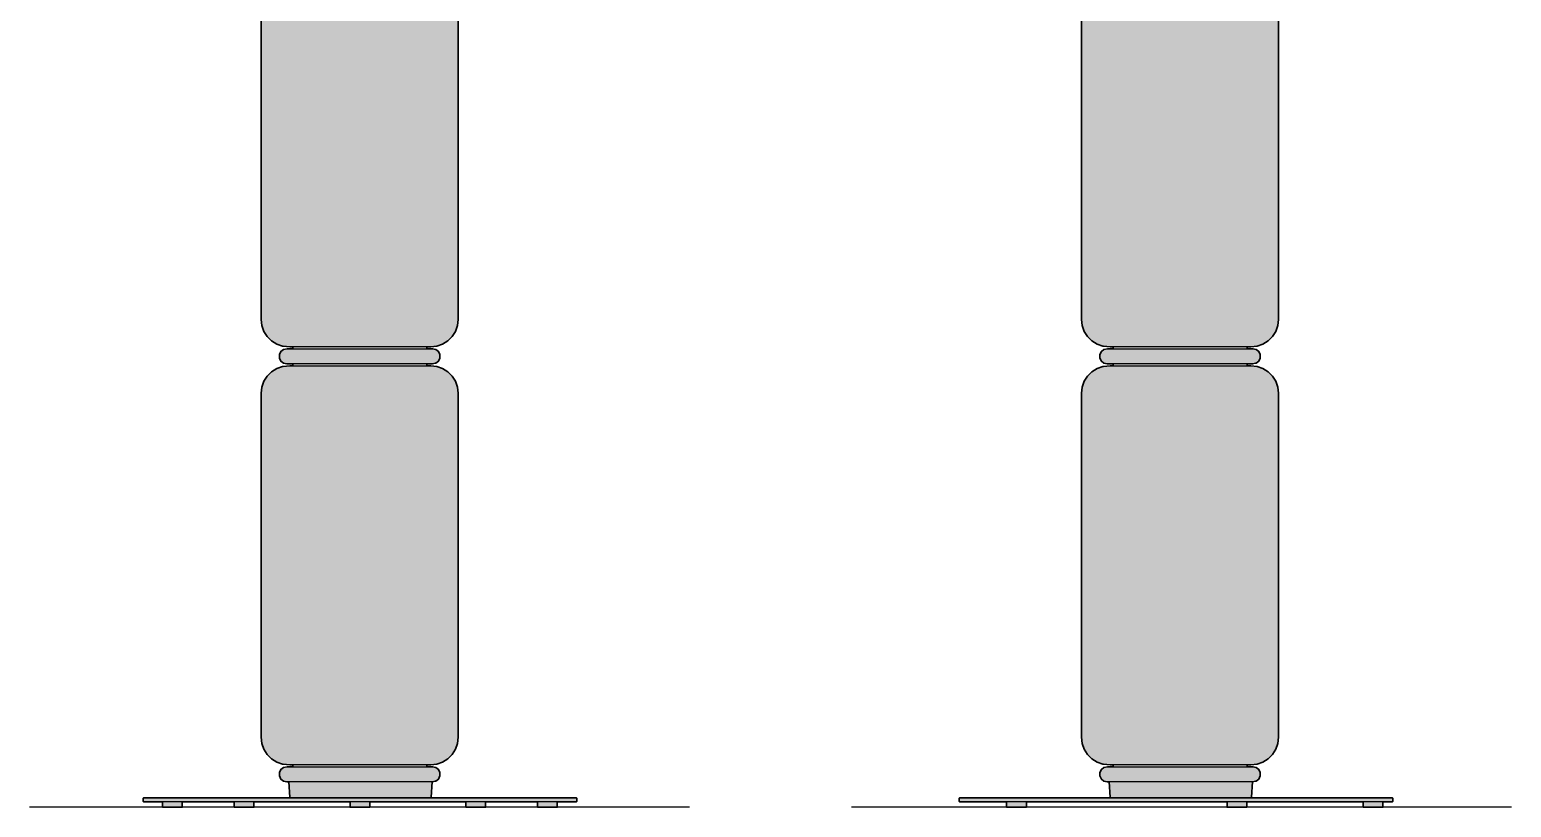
# Model space of a CAD drawing. Header units: millimetres. Extents: x -5 to 1874, y -49 to 2913.
# Drawn here: x -5 to 1874, y 942 to 1928 of the extents above; entities that cross this region are included whole.
import ezdxf

# ---------------------------------------------------------------- set-up
doc = ezdxf.new("R2010")
doc.units = ezdxf.units.MM
doc.layers.add('Blocks', color=7, linetype='Continuous')
doc.layers.add('Blocks$Fill', color=7, linetype='Continuous', true_color=0xffffff)
for name, color, linetype, lineweight, true_color in [('Blocks$Inner', 7, 'Continuous', 25, 0x007f00), ('Blocks$Outline', 7, 'Continuous', 35, 0xff3f3f), ('Groud', 7, 'Continuous', 25, 0x243775)]:
    doc.layers.add(name, color=color, linetype=linetype, lineweight=lineweight, true_color=true_color)

# ---------------------------------------------------------------- blocks, each defined once
blk = doc.blocks.new('Noctambule Floor 3 High Cylinder Cone Floor Lamp Side')
at = {"layer": 'Blocks$Fill'}
blk.add_hatch(color=256, dxfattribs=at).paths.add_polyline_path([(331.8, 1643.2), (328, 1643.2), (321, 1644.1), (319.9, 1644.1), (312.3, 1646.8), (305.6, 1651.2), (300, 1657), (295.9, 1663.9), (293.5, 1671.5), (235.2, 1971.2), (235.6, 1971.2), (600.2, 1971.2), (541.9, 1671.5), (539.5, 1663.9), (535.4, 1657), (529.9, 1651.2), (523.1, 1646.8), (515, 1644.1), (507.1, 1643.2), (505.7, 1643.2), (503.4, 1643.2), (502.7, 1642.9), (502, 1642.2), (501.7, 1641.2), (508.4, 1641.2), (513, 1640.3), (513, 1640.3), (516.3, 1637.6), (518.2, 1633.7), (518.2, 1629.4), (516.3, 1625.5), (513, 1622.9), (508.5, 1621.9), (507.8, 1621.9), (501.5, 1621.9), (501.5, 1619.7), (501.3, 1619.7), (501.3, 1619.7), (501.3, 1619.7), (502.4, 1619.4), (506.5, 1619.4), (514.3, 1618.5), (521.7, 1615.9), (528.4, 1611.8), (533.9, 1606.2), (538.1, 1599.6), (540.7, 1592.2), (541.5, 1584.4), (541.5, 1148.4), (540.7, 1140.6), (538.1, 1133.2), (533.9, 1126.6), (528.4, 1121), (521.7, 1116.9), (514.3, 1114.3), (513.6, 1114.3), (504.6, 1113.4), (502.4, 1113.4), (501.5, 1113.2), (501.5, 1111.2), (508.4, 1111.2), (513, 1110.3), (516.3, 1107.6), (518.2, 1103.7), (518.2, 1099.4), (516.3, 1095.5), (513, 1092.9), (508.5, 1091.9), (507.8, 1091.9), (501.5, 1091.9), (501.5, 1089.7), (501.3, 1089.7), (501.3, 1089.7), (502.4, 1089.4), (506.5, 1089.4), (514.3, 1088.5), (521.7, 1085.9), (528.4, 1081.8), (533.9, 1076.2), (538.1, 1069.6), (540.7, 1062.2), (541.5, 1054.4), (541.5, 618.4), (540.7, 610.6), (538.1, 603.2), (533.9, 596.6), (528.4, 591), (521.7, 586.9), (514.3, 584.3), (506.5, 583.4), (504.6, 583.4), (502.4, 583.4), (501.5, 583.2), (501.5, 581.2), (508.6, 581.2), (508.9, 581.2), (513.1, 580.3), (516.4, 577.6), (518.3, 573.7), (518.3, 569.4), (516.4, 565.5), (513.1, 562.9), (512.4, 562.9), (508.5, 561.9), (507.3, 561.9), (501.5, 561.9), (501.5, 559.9), (502.4, 559.7), (506.5, 559.7), (514.3, 558.8), (521.7, 556.2), (528.4, 552.1), (533.9, 546.5), (538.1, 539.9), (540.7, 532.5), (541.5, 524.7), (541.5, 88.7), (540.7, 80.9), (538.1, 73.5), (533.9, 66.9), (528.4, 61.3), (521.7, 57.2), (514.3, 54.6), (506.5, 53.7), (504.6, 53.7), (502.4, 53.7), (501.5, 53.5), (501.5, 51.5), (508.6, 51.5), (508.9, 51.5), (513.1, 50.6), (516.4, 47.9), (518.3, 44), (518.3, 39.7), (516.4, 35.8), (513.1, 33.2), (512.4, 33.2), (508.6, 32.2), (507.1, 12.9), (506.8, 12.3), (506.1, 12), (685.8, 12), (686.3, 11.5), (686.3, 7.5), (685.8, 7), (685.5, 7), (673.8, 7), (673.8, 0), (673.5, 0), (648.8, 0), (648.8, 7), (501.1, 7), (501.1, 0), (500.8, 0), (476.1, 0), (476.1, 7), (221.6, 7), (221.6, 0), (221.2, 0), (196.6, 0), (196.6, 7), (137, 7), (136.8, 7), (136.3, 7.5), (136.3, 11.5), (136.8, 12), (137.1, 12), (329.1, 12), (328.4, 12.3), (328.1, 12.9), (326.6, 32.2), (324.3, 32.2), (320, 33.2), (316.7, 35.8), (314.8, 39.7), (314.8, 44), (316.7, 47.9), (320, 50.6), (324.7, 51.5), (326.1, 51.5), (331.5, 51.5), (331.5, 53.5), (330.6, 53.7), (328.1, 53.7), (319.6, 54.6), (318.7, 54.6), (311.4, 57.2), (304.7, 61.3), (299.2, 66.9), (295, 73.5), (292.4, 80.9), (291.6, 88.7), (291.6, 524.7), (292.4, 532.5), (295, 539.9), (299.2, 546.5), (304.7, 552.1), (311.4, 556.2), (318.7, 558.8), (319.6, 558.8), (328, 559.7), (330.1, 559.7), (330.6, 559.7), (331.5, 559.9), (331.5, 561.9), (324.3, 561.9), (320, 562.9), (316.7, 565.5), (314.8, 569.4), (314.8, 573.7), (316.7, 577.6), (320, 580.3), (324.7, 581.2), (326.1, 581.2), (331.5, 581.2), (331.5, 583.2), (330.6, 583.4), (328.1, 583.4), (319.6, 584.3), (318.7, 584.3), (311.4, 586.9), (304.7, 591), (299.2, 596.6), (295, 603.2), (292.4, 610.6), (291.6, 618.4), (291.6, 1054.4), (292.4, 1062.2), (295, 1069.6), (299.2, 1076.2), (304.7, 1081.8), (311.4, 1085.9), (318.7, 1088.5), (319.6, 1088.5), (328, 1089.4), (330.1, 1089.4), (330.9, 1089.4), (331.8, 1089.7), (331.8, 1089.7), (331.7, 1089.7), (331.5, 1089.7), (331.5, 1091.9), (324.6, 1091.9), (320.1, 1092.9), (316.8, 1095.5), (314.9, 1099.4), (314.9, 1103.7), (316.8, 1107.6), (320.1, 1110.3), (324.2, 1111.2), (324.5, 1111.2), (331.5, 1111.2), (331.5, 1113.2), (330.6, 1113.4), (328.1, 1113.4), (321, 1114.1), (319.6, 1114.3), (318.7, 1114.3), (311.4, 1116.9), (304.7, 1121), (299.2, 1126.6), (295, 1133.2), (292.4, 1140.6), (291.6, 1148.4), (291.6, 1584.4), (292.4, 1592.2), (295, 1599.6), (299.2, 1606.2), (304.7, 1611.8), (311.4, 1615.9), (318.7, 1618.5), (319.6, 1618.5), (328, 1619.4), (330.1, 1619.4), (330.9, 1619.4), (331.8, 1619.7), (331.8, 1619.7), (331.7, 1619.7), (331.5, 1619.7), (331.5, 1621.9), (324.6, 1621.9), (320.1, 1622.9), (316.8, 1625.5), (314.9, 1629.4), (314.9, 1633.7), (316.8, 1637.6), (320.1, 1640.3), (324.2, 1641.2), (324.5, 1641.2), (333.8, 1641.2), (333.5, 1642.2), (332.8, 1642.9)], flags=0)
at = {"layer": 'Blocks$Inner'}
blk.add_line((328.1, 12.9), (326.6, 32.2), dxfattribs=at)
for points in [[(541.5, 1054.4), (541.5, 618.4), (540.7, 610.6), (538.1, 603.2), (533.9, 596.6), (528.4, 591), (521.7, 586.9), (514.3, 584.3), (506.5, 583.4), (504.6, 583.4), (502.4, 583.4), (499.4, 583.4), (495.5, 583.4), (490.9, 583.4), (485.6, 583.4), (479.6, 583.4), (473, 583.4), (465.9, 583.4), (458.2, 583.4), (450.2, 583.4), (441.9, 583.4), (433.3, 583.4), (424.5, 583.4), (415.7, 583.4), (406.9, 583.4), (398.2, 583.4), (389.6, 583.4), (381.3, 583.4), (373.4, 583.4), (365.9, 583.4), (358.8, 583.4), (352.3, 583.4), (346.4, 583.4), (341.3, 583.4), (336.8, 583.4), (333.1, 583.4), (330.2, 583.4), (328.1, 583.4), (319.6, 584.3), (318.7, 584.3), (311.4, 586.9), (304.7, 591), (299.2, 596.6), (295, 603.2), (292.4, 610.6), (291.6, 618.4), (291.6, 1054.4)], [(331.5, 581.2), (331.5, 583.2), (330.6, 583.4), (330.6, 583.4)], [(501.5, 581.2), (501.5, 583.2), (502.4, 583.4)], [(331.5, 561.9), (331.5, 559.9), (330.6, 559.7), (330.6, 559.7)], [(501.5, 561.9), (501.5, 559.9), (502.4, 559.7)], [(331.5, 51.5), (331.5, 53.5), (330.6, 53.7), (330.6, 53.7)], [(502.4, 53.7), (501.5, 53.5), (501.5, 51.5)], [(506.8, 12.3), (507.1, 12.9), (508.6, 32.2)], [(221.6, 7), (221.6, 0), (221.2, 0), (220.2, 0), (219.2, 0), (216.4, 0), (212.9, 0), (210, 0), (207.1, 0), (205.2, 0), (201.7, 0), (198.9, 0), (197.5, 0), (196.7, 0), (196.6, 0), (196.6, 7)], [(506, 12), (506.1, 12), (506.8, 12.3), (506, 12), (505.6, 12), (504.5, 12), (502.7, 12), (500.4, 12), (497.9, 12), (495.4, 12), (493, 12), (490.7, 12), (488.6, 12), (484.5, 12), (477.8, 12), (470.3, 12), (463, 12), (456.4, 12), (450.3, 12), (444.9, 12), (440.1, 12), (435.8, 12), (432, 12), (425.3, 12), (420.2, 12), (412.5, 12), (404.9, 12), (396.3, 12), (389, 12), (382.9, 12), (377.6, 12), (373.2, 12), (369.5, 12), (366.3, 12), (360.9, 12), (357.1, 12), (351.7, 12), (346.8, 12), (339.9, 12), (336.1, 12), (333.4, 12), (331.6, 12), (330.4, 12), (329.7, 12), (329.2, 12), (329.1, 12), (328.4, 12.3), (328.1, 12.9)], [(501.1, 7), (501.1, 0), (500.8, 0), (499.7, 0), (498.7, 0), (495.9, 0), (492.5, 0), (489.6, 0), (486.6, 0), (484.7, 0), (481.3, 0), (478.5, 0), (477.1, 0), (476.3, 0), (476.1, 0), (476.1, 7)], [(673.8, 7), (673.8, 0), (673.5, 0), (672.4, 0), (671.4, 0), (668.7, 0), (665.2, 0), (662.3, 0), (659.4, 0), (657.4, 0), (654, 0), (651.2, 0), (649.8, 0), (649, 0), (648.8, 0), (648.8, 7)]]:
    blk.add_lwpolyline(points, dxfattribs=at)
for points in [[(508.6, 581.2), (508.9, 581.2), (513.1, 580.3), (516.4, 577.6), (518.3, 573.7), (518.3, 569.4), (516.4, 565.5), (513.1, 562.9), (512.4, 562.9), (508.5, 561.9), (507.3, 561.9), (505.2, 561.9), (502.2, 561.9), (498.4, 561.9), (493.8, 561.9), (488.5, 561.9), (482.4, 561.9), (475.8, 561.9), (468.5, 561.9), (460.8, 561.9), (448.8, 561.9), (441.9, 561.9), (434.3, 561.9), (426.1, 561.9), (417.5, 561.9), (408.6, 561.9), (399.3, 561.9), (392.4, 561.9), (385.4, 561.9), (380.8, 561.9), (371.8, 561.9), (363.1, 561.9), (357, 561.9), (351.2, 561.9), (347.6, 561.9), (341.1, 561.9), (335.5, 561.9), (331, 561.9), (327.6, 561.9), (325.8, 561.9), (324.7, 561.9), (324.3, 561.9), (320, 562.9), (316.7, 565.5), (314.8, 569.4), (314.8, 573.7), (316.7, 577.6), (320, 580.3), (324.7, 581.2), (326.1, 581.2), (328.4, 581.2), (331.5, 581.2), (335.5, 581.2), (340.2, 581.2), (345.7, 581.2), (351.8, 581.2), (358.6, 581.2), (365.9, 581.2), (373.7, 581.2), (382, 581.2), (390.5, 581.2), (399.3, 581.2), (408.3, 581.2), (417.4, 581.2), (426.4, 581.2), (435.4, 581.2), (444.2, 581.2), (452.7, 581.2), (460.8, 581.2), (468.6, 581.2), (474.9, 581.2), (480.1, 581.2), (484.3, 581.2), (487.8, 581.2), (490.6, 581.2), (492.9, 581.2), (494.9, 581.2), (498, 581.2), (501.9, 581.2), (505.1, 581.2), (506.9, 581.2), (508, 581.2)], [(514.3, 54.6), (506.5, 53.7), (504.6, 53.7), (502.4, 53.7), (499.4, 53.7), (495.5, 53.7), (490.9, 53.7), (485.6, 53.7), (479.6, 53.7), (473, 53.7), (465.9, 53.7), (458.2, 53.7), (450.2, 53.7), (441.9, 53.7), (433.3, 53.7), (424.5, 53.7), (415.7, 53.7), (406.9, 53.7), (398.2, 53.7), (389.6, 53.7), (381.3, 53.7), (373.4, 53.7), (365.9, 53.7), (358.8, 53.7), (352.3, 53.7), (346.4, 53.7), (341.3, 53.7), (336.8, 53.7), (333.1, 53.7), (330.2, 53.7), (328.1, 53.7), (319.6, 54.6), (318.7, 54.6), (311.4, 57.2), (304.7, 61.3), (299.2, 66.9), (295, 73.5), (292.4, 80.9), (291.6, 88.7), (291.6, 524.7), (292.4, 532.5), (295, 539.9), (299.2, 546.5), (304.7, 552.1), (311.4, 556.2), (318.7, 558.8), (319.6, 558.8), (328, 559.7), (330.1, 559.7), (332.4, 559.7), (334.9, 559.7), (337.4, 559.7), (339.9, 559.7), (342.2, 559.7), (344.4, 559.7), (348.5, 559.7), (351.8, 559.7), (357.2, 559.7), (363, 559.7), (370.3, 559.7), (377.1, 559.7), (383.2, 559.7), (388.8, 559.7), (393.7, 559.7), (398, 559.7), (401.9, 559.7), (405.3, 559.7), (411.3, 559.7), (420.4, 559.7), (429.5, 559.7), (438.2, 559.7), (445.6, 559.7), (451.8, 559.7), (457.1, 559.7), (461.6, 559.7), (465.5, 559.7), (468.7, 559.7), (471.5, 559.7), (476.1, 559.7), (482.6, 559.7), (488.5, 559.7), (496.8, 559.7), (499.4, 559.7), (502.1, 559.7), (503.9, 559.7), (505.1, 559.7), (506.5, 559.7), (506.5, 559.7), (514.3, 558.8), (521.7, 556.2), (528.4, 552.1), (533.9, 546.5), (538.1, 539.9), (540.7, 532.5), (541.5, 524.7), (541.5, 88.7), (540.7, 80.9), (538.1, 73.5), (533.9, 66.9), (528.4, 61.3), (521.7, 57.2)], [(508.6, 51.5), (508.9, 51.5), (513.1, 50.6), (516.4, 47.9), (518.3, 44), (518.3, 39.7), (516.4, 35.8), (513.1, 33.2), (512.4, 33.2), (508.5, 32.2), (507.3, 32.2), (505.2, 32.2), (502.2, 32.2), (498.4, 32.2), (493.8, 32.2), (488.5, 32.2), (482.4, 32.2), (475.8, 32.2), (468.5, 32.2), (460.8, 32.2), (448.8, 32.2), (441.9, 32.2), (434.3, 32.2), (426.1, 32.2), (417.5, 32.2), (408.6, 32.2), (399.3, 32.2), (392.4, 32.2), (385.4, 32.2), (380.8, 32.2), (371.8, 32.2), (363.1, 32.2), (357, 32.2), (351.2, 32.2), (347.6, 32.2), (341.1, 32.2), (335.5, 32.2), (331, 32.2), (327.6, 32.2), (325.8, 32.2), (324.7, 32.2), (324.3, 32.2), (320, 33.2), (316.7, 35.8), (314.8, 39.7), (314.8, 44), (316.7, 47.9), (320, 50.6), (324.7, 51.5), (326.1, 51.5), (328.4, 51.5), (331.5, 51.5), (335.5, 51.5), (340.2, 51.5), (345.7, 51.5), (351.8, 51.5), (358.6, 51.5), (365.9, 51.5), (373.7, 51.5), (382, 51.5), (390.5, 51.5), (399.3, 51.5), (408.3, 51.5), (417.4, 51.5), (426.4, 51.5), (435.4, 51.5), (444.2, 51.5), (452.7, 51.5), (460.8, 51.5), (468.6, 51.5), (474.9, 51.5), (480.1, 51.5), (484.3, 51.5), (487.8, 51.5), (490.6, 51.5), (492.9, 51.5), (494.9, 51.5), (498, 51.5), (501.9, 51.5), (505.1, 51.5), (506.9, 51.5), (508, 51.5)], [(136.8, 7), (136.3, 7.5), (136.3, 11.5), (136.8, 12), (137.1, 12), (137.7, 12), (138.4, 12), (139.3, 12), (141.2, 12), (143, 12), (146.3, 12), (150.3, 12), (158.1, 12), (166.3, 12), (174.5, 12), (182.4, 12), (189.8, 12), (196.8, 12), (203.2, 12), (209, 12), (214.2, 12), (218.9, 12), (227.5, 12), (241, 12), (255.3, 12), (272.9, 12), (288.8, 12), (303.2, 12), (316.1, 12), (327.6, 12), (337.7, 12), (346.7, 12), (354.6, 12), (361.6, 12), (373.9, 12), (383.2, 12), (397.2, 12), (411.3, 12), (426.9, 12), (440.4, 12), (452.2, 12), (462.4, 12), (471.3, 12), (479, 12), (485.8, 12), (497.4, 12), (506, 12), (518.8, 12), (531.3, 12), (551.1, 12), (567.6, 12), (581.3, 12), (592.8, 12), (602.3, 12), (610.4, 12), (617.1, 12), (622.8, 12), (627.6, 12), (631.7, 12), (638.5, 12), (647.9, 12), (656.4, 12), (662.2, 12), (667.4, 12), (674.9, 12), (679.9, 12), (683, 12), (684.8, 12), (685.6, 12), (685.8, 12), (686.3, 11.5), (686.3, 7.5), (685.8, 7), (685.5, 7), (685, 7), (684.2, 7), (683.4, 7), (681.4, 7), (679.6, 7), (676.3, 7), (672.3, 7), (664.5, 7), (656.3, 7), (648.1, 7), (640.2, 7), (632.8, 7), (625.8, 7), (619.5, 7), (613.7, 7), (608.4, 7), (603.7, 7), (595.1, 7), (581.6, 7), (567.3, 7), (549.8, 7), (533.8, 7), (519.4, 7), (506.5, 7), (495.1, 7), (484.9, 7), (475.9, 7), (468, 7), (461, 7), (448.7, 7), (439.4, 7), (425.4, 7), (411.3, 7), (395.8, 7), (382.2, 7), (370.4, 7), (360.2, 7), (351.3, 7), (343.6, 7), (336.9, 7), (325.2, 7), (316.6, 7), (303.8, 7), (291.3, 7), (271.5, 7), (255, 7), (241.3, 7), (229.9, 7), (220.3, 7), (212.2, 7), (205.5, 7), (199.8, 7), (195, 7), (190.9, 7), (184.1, 7), (174.7, 7), (166.2, 7), (160.4, 7), (155.2, 7), (147.7, 7), (142.7, 7), (139.6, 7), (137.8, 7), (137, 7)]]:
    blk.add_lwpolyline(points, close=True, dxfattribs=at)
at = {"layer": 'Blocks$Outline'}
for points in [[(330.6, 583.4), (330.2, 583.4), (328.1, 583.4), (319.6, 584.3), (318.7, 584.3), (311.4, 586.9), (304.7, 591), (299.2, 596.6), (295, 603.2), (292.4, 610.6), (291.6, 618.4), (291.6, 1054.4), (292.4, 1062.2), (295, 1069.6), (299.2, 1076.2), (304.7, 1081.8), (311.4, 1085.9), (318.7, 1088.5), (319.6, 1088.5), (328, 1089.4), (330.1, 1089.4), (330.9, 1089.4)], [(502.4, 1089.4), (503.9, 1089.4), (505.1, 1089.4), (506.5, 1089.4), (506.5, 1089.4), (514.3, 1088.5), (521.7, 1085.9), (528.4, 1081.8), (533.9, 1076.2), (538.1, 1069.6), (540.7, 1062.2), (541.5, 1054.4), (541.5, 618.4), (540.7, 610.6), (538.1, 603.2), (533.9, 596.6), (528.4, 591), (521.7, 586.9), (514.3, 584.3)], [(331.5, 583.2), (330.6, 583.4)], [(331.5, 581.2), (331.5, 583.2)], [(502.4, 583.4), (501.5, 583.2)], [(501.5, 583.2), (501.5, 581.2)], [(514.3, 584.3), (506.5, 583.4), (504.6, 583.4), (502.4, 583.4)], [(331.5, 561.9), (331, 561.9), (327.6, 561.9), (325.8, 561.9), (324.7, 561.9), (324.3, 561.9), (320, 562.9), (316.7, 565.5), (314.8, 569.4), (314.8, 573.7), (316.7, 577.6), (320, 580.3), (324.7, 581.2), (326.1, 581.2), (328.4, 581.2), (331.5, 581.2)], [(501.5, 581.2), (501.9, 581.2), (505.1, 581.2), (506.9, 581.2), (508, 581.2), (508.6, 581.2)], [(508.6, 581.2), (508.9, 581.2), (513.1, 580.3), (516.4, 577.6), (518.3, 573.7), (518.3, 569.4), (516.4, 565.5), (513.1, 562.9), (512.4, 562.9), (508.5, 561.9), (507.3, 561.9), (505.2, 561.9), (502.2, 561.9), (501.5, 561.9)], [(330.6, 53.7), (330.2, 53.7), (328.1, 53.7), (319.6, 54.6), (318.7, 54.6), (311.4, 57.2), (304.7, 61.3), (299.2, 66.9), (295, 73.5), (292.4, 80.9), (291.6, 88.7), (291.6, 524.7), (292.4, 532.5), (295, 539.9), (299.2, 546.5), (304.7, 552.1), (311.4, 556.2), (318.7, 558.8), (319.6, 558.8), (328, 559.7), (330.1, 559.7), (330.6, 559.7)], [(330.6, 559.7), (331.5, 559.9)], [(331.5, 559.9), (331.5, 561.9)], [(501.5, 561.9), (501.5, 559.9)], [(501.5, 559.9), (502.4, 559.7)], [(502.4, 559.7), (503.9, 559.7), (505.1, 559.7), (506.5, 559.7), (506.5, 559.7), (514.3, 558.8), (521.7, 556.2), (528.4, 552.1), (533.9, 546.5), (538.1, 539.9), (540.7, 532.5), (541.5, 524.7), (541.5, 88.7), (540.7, 80.9), (538.1, 73.5), (533.9, 66.9), (528.4, 61.3), (521.7, 57.2), (514.3, 54.6)], [(326.6, 32.2), (325.8, 32.2), (324.7, 32.2), (324.3, 32.2), (320, 33.2), (316.7, 35.8), (314.8, 39.7), (314.8, 44), (316.7, 47.9), (320, 50.6), (324.7, 51.5), (326.1, 51.5), (328.4, 51.5), (331.5, 51.5)], [(331.5, 53.5), (330.6, 53.7)], [(331.5, 51.5), (331.5, 53.5)], [(502.4, 53.7), (501.5, 53.5)], [(501.5, 53.5), (501.5, 51.5)], [(501.5, 51.5), (501.9, 51.5), (505.1, 51.5), (506.9, 51.5), (508, 51.5), (508.6, 51.5)], [(514.3, 54.6), (506.5, 53.7), (504.6, 53.7), (502.4, 53.7)], [(508.6, 51.5), (508.9, 51.5), (513.1, 50.6), (516.4, 47.9), (518.3, 44), (518.3, 39.7), (516.4, 35.8), (513.1, 33.2), (512.4, 33.2), (508.6, 32.2)], [(329.1, 12), (328.4, 12.3), (328.1, 12.9), (326.6, 32.2)], [(508.6, 32.2), (507.1, 12.9), (506.8, 12.3)], [(136.3, 11.5), (136.8, 12), (137.1, 12), (137.7, 12), (138.4, 12), (139.3, 12), (141.2, 12), (143, 12), (146.3, 12), (150.3, 12), (158.1, 12), (166.3, 12), (174.5, 12), (182.4, 12), (189.8, 12), (196.8, 12), (203.2, 12), (209, 12), (214.2, 12), (218.9, 12), (227.5, 12), (241, 12), (255.3, 12), (272.9, 12), (288.8, 12), (303.2, 12), (316.1, 12), (327.6, 12), (329.1, 12)], [(137, 7), (136.8, 7), (136.3, 7.5), (136.3, 11.5)], [(196.6, 7), (195, 7), (190.9, 7), (184.1, 7), (174.7, 7), (166.2, 7), (160.4, 7), (155.2, 7), (147.7, 7), (142.7, 7), (139.6, 7), (137.8, 7), (137, 7)], [(221.6, 7), (221.6, 0), (221.2, 0), (220.2, 0), (219.2, 0), (216.4, 0), (212.9, 0), (210, 0), (207.1, 0), (205.2, 0), (201.7, 0), (198.9, 0), (197.5, 0), (196.7, 0), (196.6, 0), (196.6, 7)], [(476.1, 7), (475.9, 7), (468, 7), (461, 7), (448.7, 7), (439.4, 7), (425.4, 7), (411.3, 7), (395.8, 7), (382.2, 7), (370.4, 7), (360.2, 7), (351.3, 7), (343.6, 7), (336.9, 7), (325.2, 7), (316.6, 7), (303.8, 7), (291.3, 7), (271.5, 7), (255, 7), (241.3, 7), (229.9, 7), (221.6, 7)], [(501.1, 7), (501.1, 0), (500.8, 0), (499.7, 0), (498.7, 0), (495.9, 0), (492.5, 0), (489.6, 0), (486.6, 0), (484.7, 0), (481.3, 0), (478.5, 0), (477.1, 0), (476.3, 0), (476.1, 0), (476.1, 7)], [(648.8, 7), (648.1, 7), (640.2, 7), (632.8, 7), (625.8, 7), (619.5, 7), (613.7, 7), (608.4, 7), (603.7, 7), (595.1, 7), (581.6, 7), (567.3, 7), (549.8, 7), (533.8, 7), (519.4, 7), (506.5, 7), (501.1, 7)], [(506.8, 12.3), (506.1, 12)], [(506.1, 12), (518.8, 12), (531.3, 12), (551.1, 12), (567.6, 12), (581.3, 12), (592.8, 12), (602.3, 12), (610.4, 12), (617.1, 12), (622.8, 12), (627.6, 12), (631.7, 12), (638.5, 12), (647.9, 12), (656.4, 12), (662.2, 12), (667.4, 12), (674.9, 12), (679.9, 12), (683, 12), (684.8, 12), (685.6, 12), (685.8, 12), (686.3, 11.5)], [(673.8, 7), (673.8, 0), (673.5, 0), (672.4, 0), (671.4, 0), (668.7, 0), (665.2, 0), (662.3, 0), (659.4, 0), (657.4, 0), (654, 0), (651.2, 0), (649.8, 0), (649, 0), (648.8, 0), (648.8, 7)], [(686.3, 11.5), (686.3, 7.5), (685.8, 7), (685.5, 7), (685, 7), (684.2, 7), (683.4, 7), (681.4, 7), (679.6, 7), (676.3, 7), (673.8, 7)]]:
    blk.add_lwpolyline(points, dxfattribs=at)
blk = doc.blocks.new('Noctambule Floor 3 High Cylinder Cone Floor Lamp Front')
at = {"layer": 'Blocks$Fill'}
blk.add_hatch(color=256, dxfattribs=at).paths.add_polyline_path([(333.8, 1643.2), (330.1, 1643.2), (323.1, 1644.1), (321.9, 1644.1), (314.4, 1646.8), (307.6, 1651.2), (302.1, 1657), (298, 1663.9), (295.6, 1671.5), (237.3, 1971.2), (237.7, 1971.2), (602.2, 1971.2), (544, 1671.5), (541.5, 1663.9), (537.4, 1657), (531.9, 1651.2), (525.1, 1646.8), (517.1, 1644.1), (509.1, 1643.2), (507.8, 1643.2), (505.4, 1643.2), (504.7, 1642.9), (504, 1642.2), (503.7, 1641.2), (510.4, 1641.2), (515, 1640.3), (515, 1640.3), (518.3, 1637.6), (520.2, 1633.7), (520.2, 1629.4), (518.3, 1625.5), (515, 1622.9), (510.6, 1621.9), (509.8, 1621.9), (503.6, 1621.9), (503.6, 1619.7), (503.3, 1619.7), (503.3, 1619.7), (503.3, 1619.7), (504.5, 1619.4), (508.6, 1619.4), (516.3, 1618.5), (523.7, 1615.9), (530.4, 1611.8), (535.9, 1606.2), (540.1, 1599.6), (542.7, 1592.2), (543.5, 1584.4), (543.5, 1148.4), (542.7, 1140.6), (540.1, 1133.2), (535.9, 1126.6), (530.4, 1121), (523.7, 1116.9), (516.3, 1114.3), (515.6, 1114.3), (506.7, 1113.4), (504.5, 1113.4), (503.6, 1113.2), (503.6, 1111.2), (510.4, 1111.2), (515, 1110.3), (518.3, 1107.6), (520.2, 1103.7), (520.2, 1099.4), (518.3, 1095.5), (515, 1092.9), (510.6, 1091.9), (509.8, 1091.9), (503.6, 1091.9), (503.6, 1089.7), (503.3, 1089.7), (503.3, 1089.7), (504.5, 1089.4), (508.6, 1089.4), (516.3, 1088.5), (523.7, 1085.9), (530.4, 1081.8), (535.9, 1076.2), (540.1, 1069.6), (542.7, 1062.2), (543.5, 1054.4), (543.5, 618.4), (542.7, 610.6), (540.1, 603.2), (535.9, 596.6), (530.4, 591), (523.7, 586.9), (516.3, 584.3), (508.6, 583.4), (506.7, 583.4), (504.5, 583.4), (503.6, 583.2), (503.6, 581.2), (510.7, 581.2), (510.9, 581.2), (515.1, 580.3), (518.4, 577.6), (520.3, 573.7), (520.3, 569.4), (518.4, 565.5), (515.1, 562.9), (514.5, 562.9), (510.5, 561.9), (509.3, 561.9), (503.6, 561.9), (503.6, 559.9), (504.5, 559.7), (508.6, 559.7), (516.3, 558.8), (523.7, 556.2), (530.4, 552.1), (535.9, 546.5), (540.1, 539.9), (542.7, 532.5), (543.5, 524.7), (543.5, 88.7), (542.7, 80.9), (540.1, 73.5), (535.9, 66.9), (530.4, 61.3), (523.7, 57.2), (516.3, 54.6), (508.6, 53.7), (506.7, 53.7), (504.5, 53.7), (503.6, 53.5), (503.6, 51.5), (510.7, 51.5), (510.9, 51.5), (515.1, 50.6), (518.4, 47.9), (520.3, 44), (520.3, 39.7), (518.4, 35.8), (515.1, 33.2), (514.5, 33.2), (510.5, 32.2), (510.5, 32.2), (509.1, 12.9), (508.7, 12.3), (508.1, 12), (693.4, 12), (693.9, 11.5), (693.9, 7.5), (693.4, 7), (693.1, 7), (669.1, 7), (669.1, 0), (668.8, 0), (644.1, 0), (644.1, 7), (578.3, 7), (578.3, 0), (578, 0), (553.3, 0), (553.3, 7), (431.3, 7), (431.3, 0), (431, 0), (406.3, 0), (406.3, 7), (284.4, 7), (284.4, 0), (284.1, 0), (259.4, 0), (259.4, 7), (193.6, 7), (193.6, 0), (193.3, 0), (168.6, 0), (168.6, 7), (144.4, 7), (143.9, 7.5), (143.9, 11.5), (144.4, 12), (144.7, 12), (331, 12), (330.3, 12.3), (330, 12.9), (328.6, 32.2), (326.3, 32.2), (322, 33.2), (318.7, 35.8), (316.8, 39.7), (316.8, 44), (318.7, 47.9), (322, 50.6), (326.7, 51.5), (328.2, 51.5), (333.6, 51.5), (333.6, 53.5), (332.7, 53.7), (330.1, 53.7), (321.6, 54.6), (320.8, 54.6), (313.4, 57.2), (306.7, 61.3), (301.2, 66.9), (297, 73.5), (294.4, 80.9), (293.6, 88.7), (293.6, 524.7), (294.4, 532.5), (297, 539.9), (301.2, 546.5), (306.7, 552.1), (313.4, 556.2), (320.8, 558.8), (321.6, 558.8), (330, 559.7), (332.1, 559.7), (332.7, 559.7), (333.6, 559.9), (333.6, 561.9), (326.3, 561.9), (322, 562.9), (318.7, 565.5), (316.8, 569.4), (316.8, 573.7), (318.7, 577.6), (322, 580.3), (326.7, 581.2), (328.2, 581.2), (333.6, 581.2), (333.6, 583.2), (332.7, 583.4), (330.1, 583.4), (321.6, 584.3), (320.8, 584.3), (313.4, 586.9), (306.7, 591), (301.2, 596.6), (297, 603.2), (294.4, 610.6), (293.6, 618.4), (293.6, 1054.4), (294.4, 1062.2), (297, 1069.6), (301.2, 1076.2), (306.7, 1081.8), (313.4, 1085.9), (320.8, 1088.5), (321.6, 1088.5), (330, 1089.4), (332.1, 1089.4), (333, 1089.4), (333.8, 1089.7), (333.8, 1089.7), (333.8, 1089.7), (333.6, 1089.7), (333.6, 1091.9), (326.6, 1091.9), (322.1, 1092.9), (318.8, 1095.5), (316.9, 1099.4), (316.9, 1103.7), (318.8, 1107.6), (322.1, 1110.3), (326.2, 1111.2), (326.6, 1111.2), (333.6, 1111.2), (333.6, 1113.2), (332.7, 1113.4), (330.1, 1113.4), (323, 1114.1), (321.6, 1114.3), (320.8, 1114.3), (313.4, 1116.9), (306.7, 1121), (301.2, 1126.6), (297, 1133.2), (294.4, 1140.6), (293.6, 1148.4), (293.6, 1584.4), (294.4, 1592.2), (297, 1599.6), (301.2, 1606.2), (306.7, 1611.8), (313.4, 1615.9), (320.8, 1618.5), (321.6, 1618.5), (330, 1619.4), (332.1, 1619.4), (333, 1619.4), (333.8, 1619.7), (333.8, 1619.7), (333.8, 1619.7), (333.6, 1619.7), (333.6, 1621.9), (326.6, 1621.9), (322.1, 1622.9), (318.8, 1625.5), (316.9, 1629.4), (316.9, 1633.7), (318.8, 1637.6), (322.1, 1640.3), (326.2, 1641.2), (326.6, 1641.2), (335.8, 1641.2), (335.5, 1642.2), (334.8, 1642.9)], flags=0)
at = {"layer": 'Blocks$Inner'}
blk.add_line((330, 12.9), (328.6, 32.2), dxfattribs=at)
for points in [[(543.5, 1054.4), (543.5, 618.4), (542.7, 610.6), (540.1, 603.2), (535.9, 596.6), (530.4, 591), (523.7, 586.9), (516.3, 584.3), (508.6, 583.4), (506.7, 583.4), (504.4, 583.4), (501.4, 583.4), (497.5, 583.4), (492.9, 583.4), (487.6, 583.4), (481.6, 583.4), (475, 583.4), (467.9, 583.4), (460.3, 583.4), (452.2, 583.4), (443.9, 583.4), (435.3, 583.4), (426.6, 583.4), (417.7, 583.4), (408.9, 583.4), (400.2, 583.4), (391.6, 583.4), (383.4, 583.4), (375.4, 583.4), (367.9, 583.4), (360.8, 583.4), (354.3, 583.4), (348.5, 583.4), (343.3, 583.4), (338.8, 583.4), (335.1, 583.4), (332.2, 583.4), (330.1, 583.4), (321.6, 584.3), (320.8, 584.3), (313.4, 586.9), (306.7, 591), (301.2, 596.6), (297, 603.2), (294.4, 610.6), (293.6, 618.4), (293.6, 1054.4)], [(333.6, 581.2), (333.6, 583.2), (332.7, 583.4), (332.6, 583.4)], [(503.6, 581.2), (503.6, 583.2), (504.5, 583.4)], [(333.6, 561.9), (333.6, 559.9), (332.7, 559.7), (332.6, 559.7)], [(503.6, 561.9), (503.6, 559.9), (504.5, 559.7)], [(333.6, 51.5), (333.6, 53.5), (332.7, 53.7), (332.6, 53.7)], [(504.5, 53.7), (503.6, 53.5), (503.6, 51.5)], [(508.7, 12.3), (509.1, 12.9), (510.5, 32.2)], [(193.6, 7), (193.6, 0), (193.3, 0), (192.3, 0), (191.2, 0), (188.5, 0), (185, 0), (182.1, 0), (179.2, 0), (177.3, 0), (173.8, 0), (171, 0), (169.6, 0), (168.8, 0), (168.6, 0), (168.6, 7)], [(284.4, 7), (284.4, 0), (284.1, 0), (283.1, 0), (282.1, 0), (279.3, 0), (275.8, 0), (272.9, 0), (270, 0), (268.1, 0), (264.6, 0), (261.8, 0), (260.4, 0), (259.6, 0), (259.4, 0), (259.4, 7)], [(508, 12), (508.1, 12), (508.7, 12.3), (508, 12), (507.6, 12), (506.4, 12), (504.6, 12), (502.3, 12), (499.8, 12), (497.4, 12), (495, 12), (492.7, 12), (490.5, 12), (486.5, 12), (479.8, 12), (472.3, 12), (465, 12), (458.3, 12), (452.3, 12), (446.9, 12), (442, 12), (437.7, 12), (433.9, 12), (427.2, 12), (422.2, 12), (414.5, 12), (406.8, 12), (398.3, 12), (391, 12), (384.8, 12), (379.6, 12), (375.2, 12), (371.4, 12), (368.2, 12), (362.8, 12), (359, 12), (353.7, 12), (348.8, 12), (341.8, 12), (338, 12), (335.4, 12), (333.6, 12), (332.4, 12), (331.6, 12), (331.2, 12), (331, 12), (330.3, 12.3), (330, 12.9)], [(431.3, 7), (431.3, 0), (431, 0), (430, 0), (429, 0), (426.2, 0), (422.7, 0), (419.8, 0), (416.9, 0), (415, 0), (411.5, 0), (408.7, 0), (407.3, 0), (406.5, 0), (406.3, 0), (406.3, 7)], [(578.3, 7), (578.3, 0), (578, 0), (577, 0), (575.9, 0), (573.2, 0), (569.7, 0), (566.8, 0), (563.9, 0), (562, 0), (558.5, 0), (555.7, 0), (554.3, 0), (553.5, 0), (553.3, 0), (553.3, 7)], [(669.1, 7), (669.1, 0), (668.8, 0), (667.8, 0), (666.8, 0), (664, 0), (660.5, 0), (657.6, 0), (654.7, 0), (652.8, 0), (649.3, 0), (646.5, 0), (645.1, 0), (644.3, 0), (644.1, 0), (644.1, 7)]]:
    blk.add_lwpolyline(points, dxfattribs=at)
for points in [[(510.7, 581.2), (510.9, 581.2), (515.1, 580.3), (518.4, 577.6), (520.3, 573.7), (520.3, 569.4), (518.4, 565.5), (515.1, 562.9), (514.5, 562.9), (510.5, 561.9), (509.3, 561.9), (507.2, 561.9), (504.2, 561.9), (500.4, 561.9), (495.8, 561.9), (490.5, 561.9), (484.5, 561.9), (477.8, 561.9), (470.6, 561.9), (462.8, 561.9), (450.9, 561.9), (443.9, 561.9), (436.3, 561.9), (428.1, 561.9), (419.5, 561.9), (410.6, 561.9), (401.4, 561.9), (394.4, 561.9), (387.4, 561.9), (382.8, 561.9), (373.8, 561.9), (365.1, 561.9), (359, 561.9), (353.3, 561.9), (349.7, 561.9), (343.1, 561.9), (337.5, 561.9), (333, 561.9), (329.6, 561.9), (327.8, 561.9), (326.7, 561.9), (326.3, 561.9), (322, 562.9), (318.7, 565.5), (316.8, 569.4), (316.8, 573.7), (318.7, 577.6), (322, 580.3), (326.7, 581.2), (328.2, 581.2), (330.4, 581.2), (333.6, 581.2), (337.5, 581.2), (342.2, 581.2), (347.7, 581.2), (353.9, 581.2), (360.6, 581.2), (368, 581.2), (375.8, 581.2), (384, 581.2), (392.6, 581.2), (401.4, 581.2), (410.3, 581.2), (419.4, 581.2), (428.4, 581.2), (437.4, 581.2), (446.2, 581.2), (454.7, 581.2), (462.8, 581.2), (470.6, 581.2), (476.9, 581.2), (482.1, 581.2), (486.3, 581.2), (489.8, 581.2), (492.6, 581.2), (495, 581.2), (496.9, 581.2), (500, 581.2), (504, 581.2), (507.1, 581.2), (508.9, 581.2), (510.1, 581.2)], [(516.3, 54.6), (508.6, 53.7), (506.7, 53.7), (504.4, 53.7), (501.4, 53.7), (497.5, 53.7), (492.9, 53.7), (487.6, 53.7), (481.6, 53.7), (475, 53.7), (467.9, 53.7), (460.3, 53.7), (452.2, 53.7), (443.9, 53.7), (435.3, 53.7), (426.6, 53.7), (417.7, 53.7), (408.9, 53.7), (400.2, 53.7), (391.6, 53.7), (383.4, 53.7), (375.4, 53.7), (367.9, 53.7), (360.8, 53.7), (354.3, 53.7), (348.5, 53.7), (343.3, 53.7), (338.8, 53.7), (335.1, 53.7), (332.2, 53.7), (330.1, 53.7), (321.6, 54.6), (320.8, 54.6), (313.4, 57.2), (306.7, 61.3), (301.2, 66.9), (297, 73.5), (294.4, 80.9), (293.6, 88.7), (293.6, 524.7), (294.4, 532.5), (297, 539.9), (301.2, 546.5), (306.7, 552.1), (313.4, 556.2), (320.8, 558.8), (321.6, 558.8), (330, 559.7), (332.1, 559.7), (334.4, 559.7), (336.9, 559.7), (339.5, 559.7), (341.9, 559.7), (344.2, 559.7), (346.4, 559.7), (350.5, 559.7), (353.8, 559.7), (359.2, 559.7), (365, 559.7), (372.4, 559.7), (379.1, 559.7), (385.3, 559.7), (390.8, 559.7), (395.7, 559.7), (400.1, 559.7), (403.9, 559.7), (407.3, 559.7), (413.3, 559.7), (422.4, 559.7), (431.5, 559.7), (440.2, 559.7), (447.6, 559.7), (453.8, 559.7), (459.2, 559.7), (463.7, 559.7), (467.5, 559.7), (470.7, 559.7), (473.5, 559.7), (478.1, 559.7), (484.6, 559.7), (490.5, 559.7), (498.8, 559.7), (501.4, 559.7), (504.1, 559.7), (506, 559.7), (507.2, 559.7), (508.5, 559.7), (508.6, 559.7), (516.3, 558.8), (523.7, 556.2), (530.4, 552.1), (535.9, 546.5), (540.1, 539.9), (542.7, 532.5), (543.5, 524.7), (543.5, 88.7), (542.7, 80.9), (540.1, 73.5), (535.9, 66.9), (530.4, 61.3), (523.7, 57.2)], [(510.7, 51.5), (510.9, 51.5), (515.1, 50.6), (518.4, 47.9), (520.3, 44), (520.3, 39.7), (518.4, 35.8), (515.1, 33.2), (514.5, 33.2), (510.5, 32.2), (509.3, 32.2), (507.2, 32.2), (504.2, 32.2), (500.4, 32.2), (495.8, 32.2), (490.5, 32.2), (484.5, 32.2), (477.8, 32.2), (470.6, 32.2), (462.8, 32.2), (450.9, 32.2), (443.9, 32.2), (436.3, 32.2), (428.1, 32.2), (419.5, 32.2), (410.6, 32.2), (401.4, 32.2), (394.4, 32.2), (387.4, 32.2), (382.8, 32.2), (373.8, 32.2), (365.1, 32.2), (359, 32.2), (353.3, 32.2), (349.7, 32.2), (343.1, 32.2), (337.5, 32.2), (333, 32.2), (329.6, 32.2), (327.8, 32.2), (326.7, 32.2), (326.3, 32.2), (322, 33.2), (318.7, 35.8), (316.8, 39.7), (316.8, 44), (318.7, 47.9), (322, 50.6), (326.7, 51.5), (328.2, 51.5), (330.4, 51.5), (333.6, 51.5), (337.5, 51.5), (342.2, 51.5), (347.7, 51.5), (353.9, 51.5), (360.6, 51.5), (368, 51.5), (375.8, 51.5), (384, 51.5), (392.6, 51.5), (401.4, 51.5), (410.3, 51.5), (419.4, 51.5), (428.4, 51.5), (437.4, 51.5), (446.2, 51.5), (454.7, 51.5), (462.8, 51.5), (470.6, 51.5), (476.9, 51.5), (482.1, 51.5), (486.3, 51.5), (489.8, 51.5), (492.6, 51.5), (495, 51.5), (496.9, 51.5), (500, 51.5), (504, 51.5), (507.1, 51.5), (508.9, 51.5), (510.1, 51.5)], [(693.9, 11.5), (693.9, 7.5), (693.4, 7), (693.1, 7), (692.5, 7), (691.8, 7), (690.9, 7), (689, 7), (687.2, 7), (683.9, 7), (679.9, 7), (672.1, 7), (663.9, 7), (655.7, 7), (647.8, 7), (640.3, 7), (633.4, 7), (627, 7), (621.2, 7), (616, 7), (611.3, 7), (602.7, 7), (589.2, 7), (574.9, 7), (557.3, 7), (541.4, 7), (527, 7), (514.1, 7), (502.6, 7), (492.5, 7), (483.5, 7), (475.6, 7), (468.6, 7), (456.3, 7), (447, 7), (433, 7), (418.9, 7), (403.3, 7), (389.8, 7), (378, 7), (367.8, 7), (358.9, 7), (351.2, 7), (344.4, 7), (332.8, 7), (324.2, 7), (311.4, 7), (298.9, 7), (279.1, 7), (262.6, 7), (248.9, 7), (237.4, 7), (227.9, 7), (219.8, 7), (213.1, 7), (207.4, 7), (202.6, 7), (198.5, 7), (191.7, 7), (182.3, 7), (173.8, 7), (168, 7), (162.8, 7), (155.3, 7), (150.3, 7), (147.2, 7), (145.4, 7), (144.6, 7), (144.4, 7), (143.9, 7.5), (143.9, 11.5), (144.4, 12), (144.7, 12), (145.2, 12), (146, 12), (146.8, 12), (148.8, 12), (150.6, 12), (153.9, 12), (157.9, 12), (165.7, 12), (173.9, 12), (182.1, 12), (190, 12), (197.4, 12), (204.4, 12), (210.7, 12), (216.5, 12), (221.8, 12), (226.5, 12), (235.1, 12), (248.6, 12), (262.9, 12), (280.4, 12), (296.4, 12), (310.8, 12), (323.7, 12), (335.1, 12), (345.3, 12), (354.3, 12), (362.2, 12), (369.2, 12), (381.5, 12), (390.8, 12), (404.8, 12), (418.9, 12), (434.4, 12), (448, 12), (459.8, 12), (470, 12), (478.9, 12), (486.6, 12), (493.3, 12), (505, 12), (513.6, 12), (526.4, 12), (538.9, 12), (558.7, 12), (575.2, 12), (588.9, 12), (600.3, 12), (609.9, 12), (618, 12), (624.7, 12), (630.4, 12), (635.2, 12), (639.2, 12), (646.1, 12), (655.5, 12), (664, 12), (669.8, 12), (675, 12), (682.5, 12), (687.5, 12), (690.6, 12), (692.4, 12), (693.2, 12), (693.4, 12)]]:
    blk.add_lwpolyline(points, close=True, dxfattribs=at)
at = {"layer": 'Blocks$Outline'}
for points in [[(332.7, 583.4), (332.2, 583.4), (330.1, 583.4), (321.6, 584.3), (320.8, 584.3), (313.4, 586.9), (306.7, 591), (301.2, 596.6), (297, 603.2), (294.4, 610.6), (293.6, 618.4), (293.6, 1054.4), (294.4, 1062.2), (297, 1069.6), (301.2, 1076.2), (306.7, 1081.8), (313.4, 1085.9), (320.8, 1088.5), (321.6, 1088.5), (330, 1089.4), (332.1, 1089.4), (333, 1089.4)], [(504.5, 1089.4), (506, 1089.4), (507.2, 1089.4), (508.5, 1089.4), (508.6, 1089.4), (516.3, 1088.5), (523.7, 1085.9), (530.4, 1081.8), (535.9, 1076.2), (540.1, 1069.6), (542.7, 1062.2), (543.5, 1054.4), (543.5, 618.4), (542.7, 610.6), (540.1, 603.2), (535.9, 596.6), (530.4, 591), (523.7, 586.9), (516.3, 584.3)], [(333.6, 583.2), (332.7, 583.4)], [(333.6, 581.2), (333.6, 583.2)], [(504.5, 583.4), (503.6, 583.2)], [(503.6, 583.2), (503.6, 581.2)], [(516.3, 584.3), (508.6, 583.4), (506.7, 583.4), (504.5, 583.4)], [(333.6, 561.9), (333, 561.9), (329.6, 561.9), (327.8, 561.9), (326.7, 561.9), (326.3, 561.9), (322, 562.9), (318.7, 565.5), (316.8, 569.4), (316.8, 573.7), (318.7, 577.6), (322, 580.3), (326.7, 581.2), (328.2, 581.2), (330.4, 581.2), (333.6, 581.2)], [(503.6, 581.2), (504, 581.2), (507.1, 581.2), (508.9, 581.2), (510.1, 581.2), (510.7, 581.2)], [(510.7, 581.2), (510.9, 581.2), (515.1, 580.3), (518.4, 577.6), (520.3, 573.7), (520.3, 569.4), (518.4, 565.5), (515.1, 562.9), (514.5, 562.9), (510.5, 561.9), (509.3, 561.9), (507.2, 561.9), (504.2, 561.9), (503.6, 561.9)], [(332.7, 53.7), (332.2, 53.7), (330.1, 53.7), (321.6, 54.6), (320.8, 54.6), (313.4, 57.2), (306.7, 61.3), (301.2, 66.9), (297, 73.5), (294.4, 80.9), (293.6, 88.7), (293.6, 524.7), (294.4, 532.5), (297, 539.9), (301.2, 546.5), (306.7, 552.1), (313.4, 556.2), (320.8, 558.8), (321.6, 558.8), (330, 559.7), (332.1, 559.7), (332.7, 559.7)], [(332.7, 559.7), (333.6, 559.9)], [(333.6, 559.9), (333.6, 561.9)], [(503.6, 561.9), (503.6, 559.9)], [(503.6, 559.9), (504.5, 559.7)], [(504.5, 559.7), (506, 559.7), (507.2, 559.7), (508.5, 559.7), (508.6, 559.7), (516.3, 558.8), (523.7, 556.2), (530.4, 552.1), (535.9, 546.5), (540.1, 539.9), (542.7, 532.5), (543.5, 524.7), (543.5, 88.7), (542.7, 80.9), (540.1, 73.5), (535.9, 66.9), (530.4, 61.3), (523.7, 57.2), (516.3, 54.6)], [(328.6, 32.2), (327.8, 32.2), (326.7, 32.2), (326.3, 32.2), (322, 33.2), (318.7, 35.8), (316.8, 39.7), (316.8, 44), (318.7, 47.9), (322, 50.6), (326.7, 51.5), (328.2, 51.5), (330.4, 51.5), (333.6, 51.5)], [(333.6, 53.5), (332.7, 53.7)], [(333.6, 51.5), (333.6, 53.5)], [(504.5, 53.7), (503.6, 53.5)], [(503.6, 53.5), (503.6, 51.5)], [(503.6, 51.5), (504, 51.5), (507.1, 51.5), (508.9, 51.5), (510.1, 51.5), (510.7, 51.5)], [(516.3, 54.6), (508.6, 53.7), (506.7, 53.7), (504.5, 53.7)], [(510.7, 51.5), (510.9, 51.5), (515.1, 50.6), (518.4, 47.9), (520.3, 44), (520.3, 39.7), (518.4, 35.8), (515.1, 33.2), (514.5, 33.2), (510.5, 32.2), (510.5, 32.2)], [(331, 12), (330.3, 12.3), (330, 12.9), (328.6, 32.2)], [(510.5, 32.2), (509.1, 12.9), (508.7, 12.3)], [(168.6, 7), (168, 7), (162.8, 7), (155.3, 7), (150.3, 7), (147.2, 7), (145.4, 7), (144.6, 7), (144.4, 7), (143.9, 7.5), (143.9, 11.5), (144.4, 12), (144.7, 12), (145.2, 12), (146, 12), (146.8, 12), (148.8, 12), (150.6, 12), (153.9, 12), (157.9, 12), (165.7, 12), (173.9, 12), (182.1, 12), (190, 12), (197.4, 12), (204.4, 12), (210.7, 12), (216.5, 12), (221.8, 12), (226.5, 12), (235.1, 12), (248.6, 12), (262.9, 12), (280.4, 12), (296.4, 12), (310.8, 12), (323.7, 12), (331, 12)], [(193.6, 7), (193.6, 0), (193.3, 0), (192.3, 0), (191.2, 0), (188.5, 0), (185, 0), (182.1, 0), (179.2, 0), (177.3, 0), (173.8, 0), (171, 0), (169.6, 0), (168.8, 0), (168.6, 0), (168.6, 7)], [(259.4, 7), (248.9, 7), (237.4, 7), (227.9, 7), (219.8, 7), (213.1, 7), (207.4, 7), (202.6, 7), (198.5, 7), (193.6, 7)], [(284.4, 7), (284.4, 0), (284.1, 0), (283.1, 0), (282.1, 0), (279.3, 0), (275.8, 0), (272.9, 0), (270, 0), (268.1, 0), (264.6, 0), (261.8, 0), (260.4, 0), (259.6, 0), (259.4, 0), (259.4, 7)], [(406.3, 7), (403.3, 7), (389.8, 7), (378, 7), (367.8, 7), (358.9, 7), (351.2, 7), (344.4, 7), (332.8, 7), (324.2, 7), (311.4, 7), (298.9, 7), (284.4, 7)], [(431.3, 7), (431.3, 0), (431, 0), (430, 0), (429, 0), (426.2, 0), (422.7, 0), (419.8, 0), (416.9, 0), (415, 0), (411.5, 0), (408.7, 0), (407.3, 0), (406.5, 0), (406.3, 0), (406.3, 7)], [(553.3, 7), (541.4, 7), (527, 7), (514.1, 7), (502.6, 7), (492.5, 7), (483.5, 7), (475.6, 7), (468.6, 7), (456.3, 7), (447, 7), (433, 7), (431.3, 7)], [(508.7, 12.3), (508.1, 12)], [(508.1, 12), (513.6, 12), (526.4, 12), (538.9, 12), (558.7, 12), (575.2, 12), (588.9, 12), (600.3, 12), (609.9, 12), (618, 12), (624.7, 12), (630.4, 12), (635.2, 12), (639.2, 12), (646.1, 12), (655.5, 12), (664, 12), (669.8, 12), (675, 12), (682.5, 12), (687.5, 12), (690.6, 12), (692.4, 12), (693.2, 12), (693.4, 12), (693.9, 11.5)], [(578.3, 7), (578.3, 0), (578, 0), (577, 0), (575.9, 0), (573.2, 0), (569.7, 0), (566.8, 0), (563.9, 0), (562, 0), (558.5, 0), (555.7, 0), (554.3, 0), (553.5, 0), (553.3, 0), (553.3, 7)], [(644.1, 7), (640.3, 7), (633.4, 7), (627, 7), (621.2, 7), (616, 7), (611.3, 7), (602.7, 7), (589.2, 7), (578.3, 7)], [(669.1, 7), (669.1, 0), (668.8, 0), (667.8, 0), (666.8, 0), (664, 0), (660.5, 0), (657.6, 0), (654.7, 0), (652.8, 0), (649.3, 0), (646.5, 0), (645.1, 0), (644.3, 0), (644.1, 0), (644.1, 7)], [(693.9, 11.5), (693.9, 7.5), (693.4, 7), (693.1, 7), (692.5, 7), (691.8, 7), (690.9, 7), (689, 7), (687.2, 7), (683.9, 7), (679.9, 7), (672.1, 7), (669.1, 7)]]:
    blk.add_lwpolyline(points, dxfattribs=at)

msp = doc.modelspace()

# ---------------------------------------------------------------- linework, layer by layer
at = {"layer": 'Groud'}
for points in [[(832.1, 942.1), (-4.6, 942.1)], [(1874.5, 942.1), (1037.8, 942.1)]]:
    msp.add_lwpolyline(points, dxfattribs=at)

# ---------------------------------------------------------------- block references
at = {"layer": 'Blocks'}
for name, p in [('Noctambule Floor 3 High Cylinder Cone Floor Lamp Front', (-4.6, 942.1)), ('Noctambule Floor 3 High Cylinder Cone Floor Lamp Side', (1037.8, 942.1))]:
    msp.add_blockref(name, p, dxfattribs=at)

doc.saveas('drawing.dxf')
